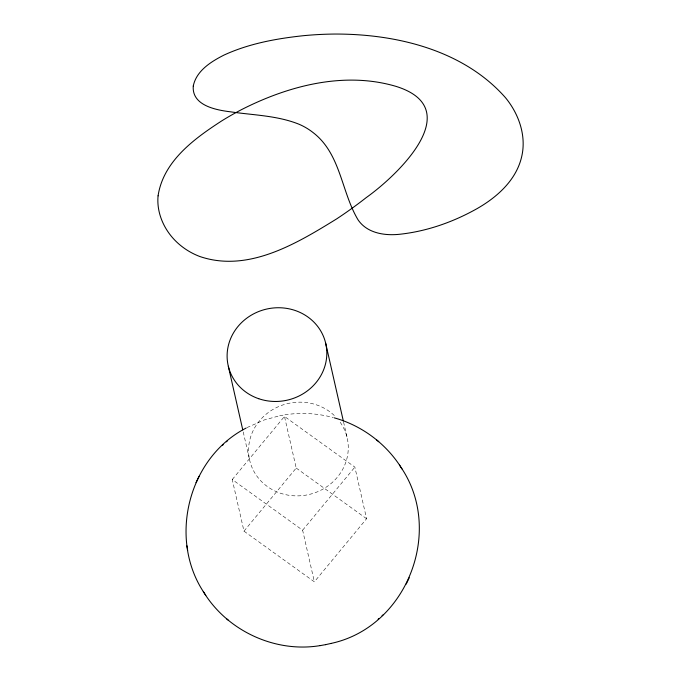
<?xml version="1.0" encoding="UTF-8"?>
<svg xmlns="http://www.w3.org/2000/svg" width="681" height="681" viewBox="0 0 681 681"><rect width="100%" height="100%" fill="white"/><g stroke="black" fill="none" stroke-linecap="round" stroke-linejoin="round"><path stroke-width="0.51" stroke-dasharray="3.4 2.55" d="M232.247 479.535L284.479 416.44L354.861 467.115L366.582 518.735L314.358 581.829L243.977 531.154L232.247 479.535L302.628 530.21L314.358 581.829M243.977 531.154L296.209 468.06L284.479 416.44M302.628 530.21L354.861 467.115M246.939 427.617L264.134 419.998L279.738 415.742M284.896 414.84C301.011 412.294 317.644 413.316 333.384 417.572M279.687 415.768L285.05 414.806M296.209 468.06L366.582 518.735M343.565 421.99L347.055 437.389M243.236 431.941L249.765 460.679M340.168 422.254A50.019 46.7 -12.8 0 1 303.505 495.487A50.019 46.7 -12.8 0 1 251.987 433.227A50.019 46.7 -12.8 0 1 335.861 417.053"/><path stroke-width="1.02" d="M246.156 428.051C187.939 457.862 167.892 539.412 204.36 593.185M330.736 643.494C406.957 627.431 444.335 530.822 400.896 467.226M196.017 482.65L199.048 476.334M409.23 577.769L406.208 584.077M222.372 445.434L223.189 444.702M226.381 441.833L227.139 441.16M382.067 615.709L382.884 614.986M378.117 619.25L378.866 618.578M203.296 591.542C226.935 630.742 275.124 653.19 320.351 645.571M325.509 644.669L330.779 643.494M320.198 645.614L325.569 644.652M334.328 417.862C362.19 425.625 386.842 444.199 401.952 468.868M378.738 441.697L376.67 439.977M226.509 618.723L228.578 620.434M399.449 464.987L400.496 466.621M204.751 593.798L205.798 595.424M325.603 342.96L343.326 420.969M228.314 366.25L242.768 429.881M186.934 545.822L187.249 547.847M187.343 548.469L187.658 550.495M158.077 195.847C156.664 210.352 162.087 224.875 171.169 236.069A71.658 66.9 -12.8 0 0 199.695 256.465C248.08 273.03 296.652 243.56 336.576 218.941A428.987 400.496 -12.8 0 0 366.259 197.584C397.815 175.094 467.362 108.917 396.376 86.487C344.595 71.011 288.693 85.661 241.823 109.479A285.833 266.841 -12.8 0 0 222.151 120.622C194.587 138.422 163.304 161.048 158.077 195.847M193.268 86.01C191.684 105.453 215.758 109.999 230.442 111.812C253.451 115.208 277.363 115.481 299.197 124.308A64.057 59.809 -12.8 0 1 313.081 132.574C340.858 153.872 341.232 191.804 358.061 219.852C367.399 233.609 385.625 236.009 400.922 234.128C427.634 231.063 453.486 221.87 476.879 208.735C496.968 197.294 516.155 180.303 521.62 156.919C526.651 135.996 518.871 113.974 505.523 97.741C463.54 50.036 396.282 33.897 334.933 34.05A332.958 310.842 -12.8 0 0 303.036 35.735C276.009 38.638 248.761 43.661 223.93 55.11C211.05 61.656 196.375 70.764 193.268 86.01M258.763 398.725A50.019 46.7 -12.8 0 0 326.267 346.229A50.019 46.7 -12.8 0 0 245.858 318.861A50.019 46.7 -12.8 0 0 258.763 398.725"/></g></svg>
